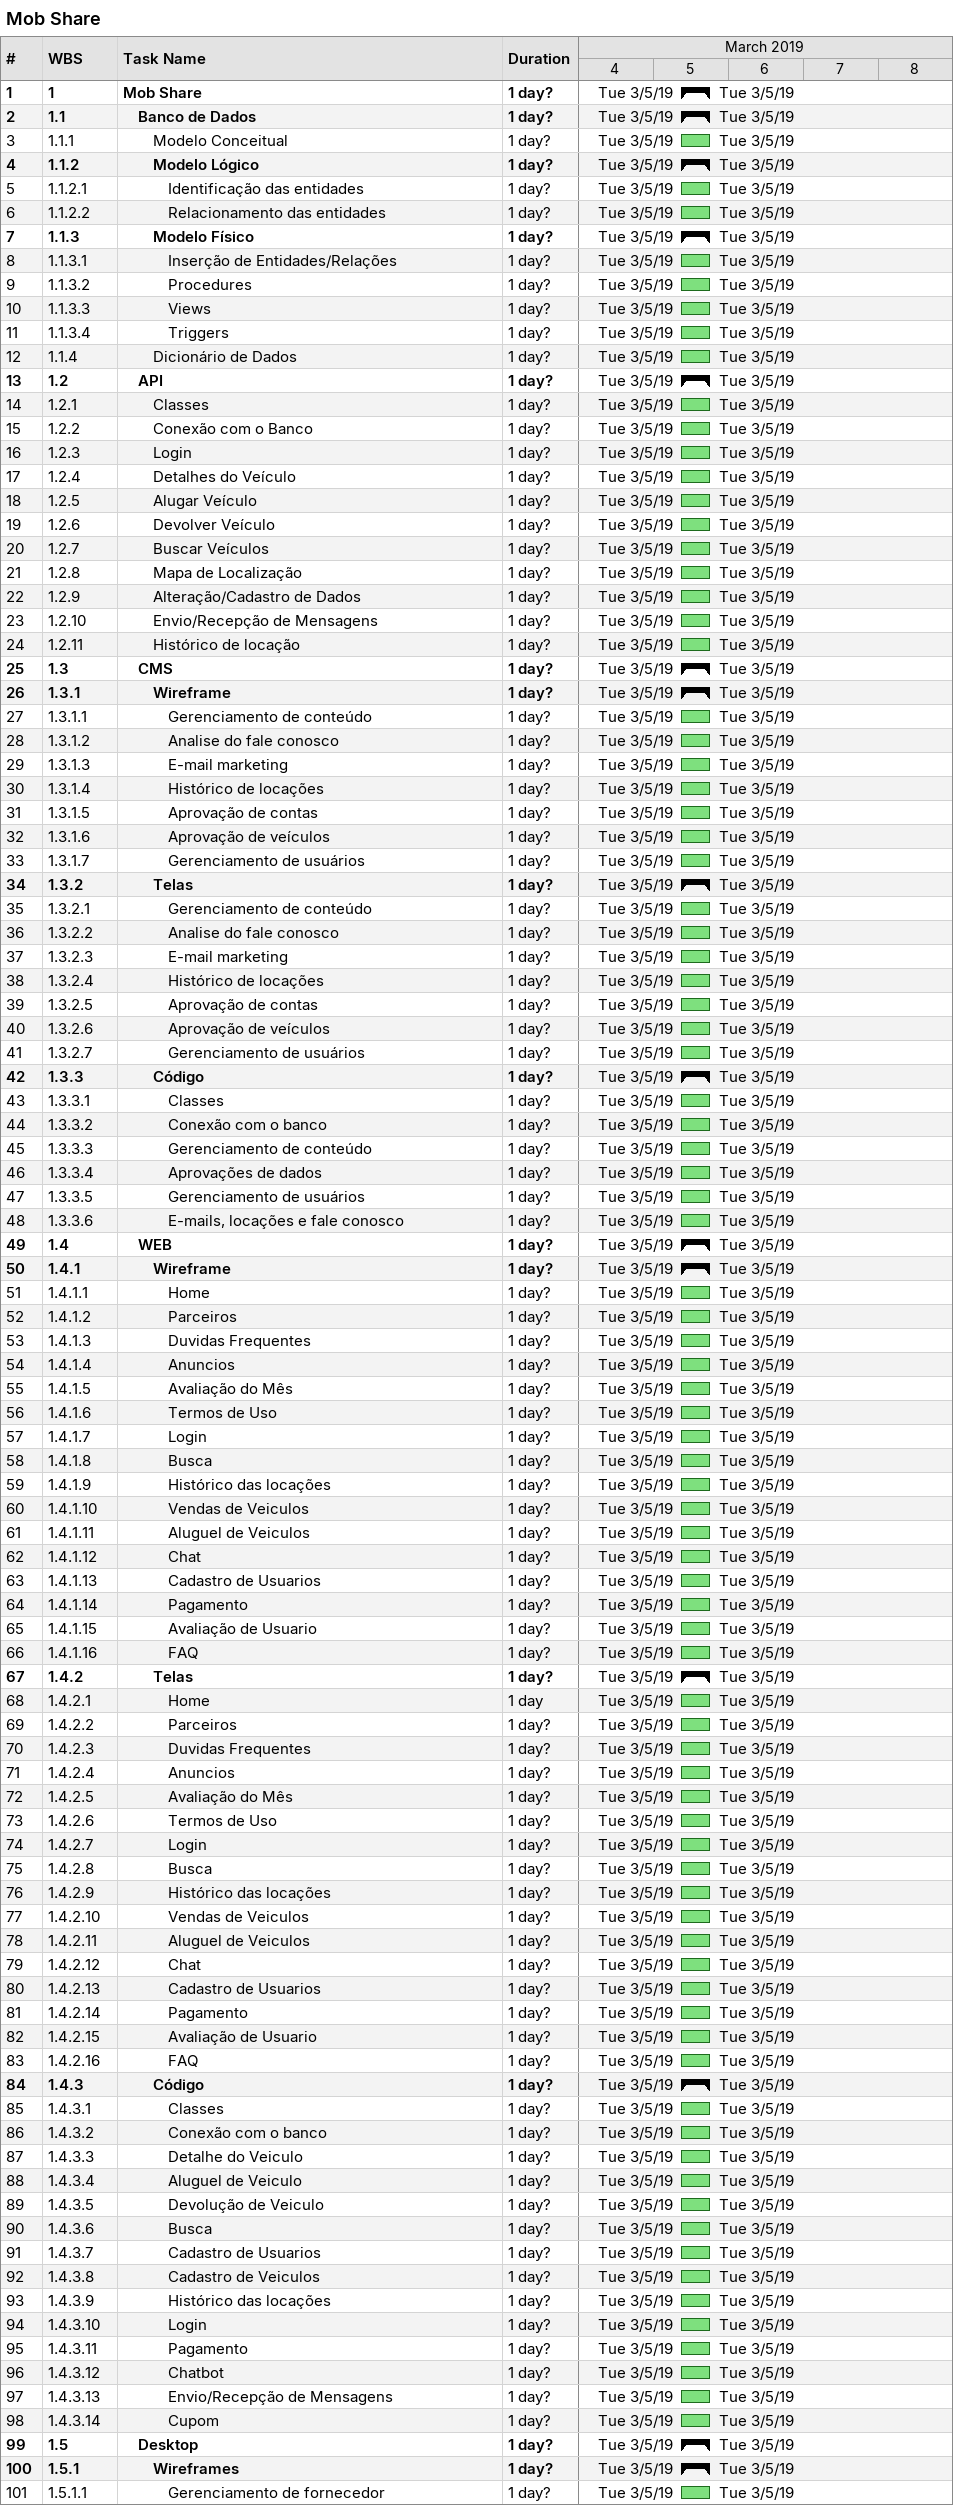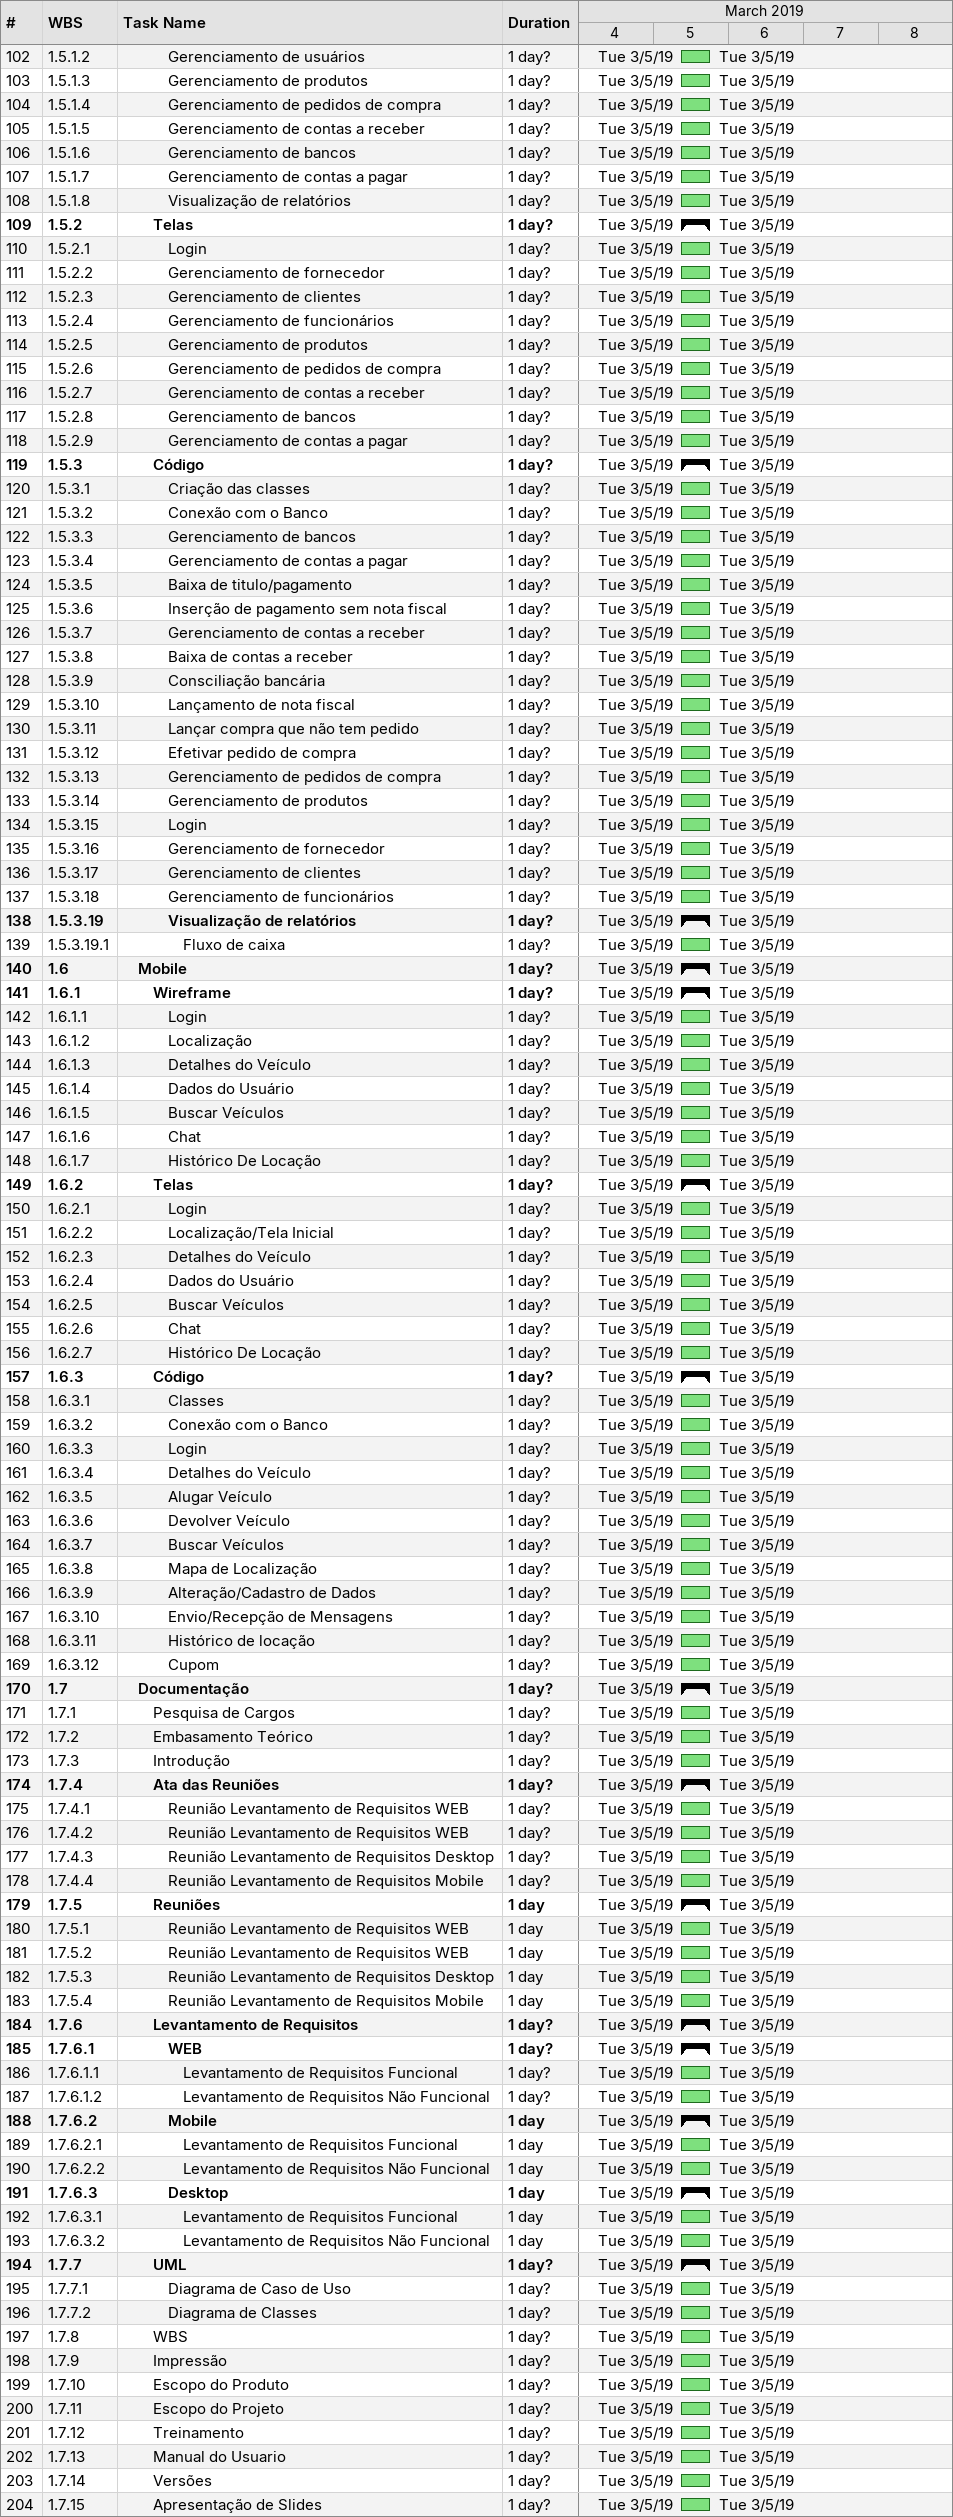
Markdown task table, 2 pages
Mob Share

| ID | WBS | Task | Duration | Start | Finish |
|---|---|---|---|---|---|
| 1 | 1 | **Mob Share** | 1d? | 2019-03-05 | 2019-03-05 |
| 2 | 1.1 | **Banco de Dados** | 1d? | 2019-03-05 | 2019-03-05 |
| 3 | 1.1.1 | Modelo Conceitual | 1d? | 2019-03-05 | 2019-03-05 |
| 4 | 1.1.2 | **Modelo Lógico** | 1d? | 2019-03-05 | 2019-03-05 |
| 5 | 1.1.2.1 | Identificação das entidades | 1d? | 2019-03-05 | 2019-03-05 |
| 6 | 1.1.2.2 | Relacionamento das entidades | 1d? | 2019-03-05 | 2019-03-05 |
| 7 | 1.1.3 | **Modelo Físico** | 1d? | 2019-03-05 | 2019-03-05 |
| 8 | 1.1.3.1 | Inserção de Entidades/Relações | 1d? | 2019-03-05 | 2019-03-05 |
| 9 | 1.1.3.2 | Procedures | 1d? | 2019-03-05 | 2019-03-05 |
| 10 | 1.1.3.3 | Views | 1d? | 2019-03-05 | 2019-03-05 |
| 11 | 1.1.3.4 | Triggers | 1d? | 2019-03-05 | 2019-03-05 |
| 12 | 1.1.4 | Dicionário de Dados | 1d? | 2019-03-05 | 2019-03-05 |
| 13 | 1.2 | **API** | 1d? | 2019-03-05 | 2019-03-05 |
| 14 | 1.2.1 | Classes | 1d? | 2019-03-05 | 2019-03-05 |
| 15 | 1.2.2 | Conexão com o Banco | 1d? | 2019-03-05 | 2019-03-05 |
| 16 | 1.2.3 | Login | 1d? | 2019-03-05 | 2019-03-05 |
| 17 | 1.2.4 | Detalhes do Veículo | 1d? | 2019-03-05 | 2019-03-05 |
| 18 | 1.2.5 | Alugar Veículo | 1d? | 2019-03-05 | 2019-03-05 |
| 19 | 1.2.6 | Devolver Veículo | 1d? | 2019-03-05 | 2019-03-05 |
| 20 | 1.2.7 | Buscar Veículos | 1d? | 2019-03-05 | 2019-03-05 |
| 21 | 1.2.8 | Mapa de Localização | 1d? | 2019-03-05 | 2019-03-05 |
| 22 | 1.2.9 | Alteração/Cadastro de Dados | 1d? | 2019-03-05 | 2019-03-05 |
| 23 | 1.2.10 | Envio/Recepção de Mensagens | 1d? | 2019-03-05 | 2019-03-05 |
| 24 | 1.2.11 | Histórico de locação | 1d? | 2019-03-05 | 2019-03-05 |
| 25 | 1.3 | **CMS** | 1d? | 2019-03-05 | 2019-03-05 |
| 26 | 1.3.1 | **Wireframe** | 1d? | 2019-03-05 | 2019-03-05 |
| 27 | 1.3.1.1 | Gerenciamento de conteúdo | 1d? | 2019-03-05 | 2019-03-05 |
| 28 | 1.3.1.2 | Analise do fale conosco | 1d? | 2019-03-05 | 2019-03-05 |
| 29 | 1.3.1.3 | E-mail marketing | 1d? | 2019-03-05 | 2019-03-05 |
| 30 | 1.3.1.4 | Histórico de locações | 1d? | 2019-03-05 | 2019-03-05 |
| 31 | 1.3.1.5 | Aprovação de contas | 1d? | 2019-03-05 | 2019-03-05 |
| 32 | 1.3.1.6 | Aprovação de veículos | 1d? | 2019-03-05 | 2019-03-05 |
| 33 | 1.3.1.7 | Gerenciamento de usuários | 1d? | 2019-03-05 | 2019-03-05 |
| 34 | 1.3.2 | **Telas** | 1d? | 2019-03-05 | 2019-03-05 |
| 35 | 1.3.2.1 | Gerenciamento de conteúdo | 1d? | 2019-03-05 | 2019-03-05 |
| 36 | 1.3.2.2 | Analise do fale conosco | 1d? | 2019-03-05 | 2019-03-05 |
| 37 | 1.3.2.3 | E-mail marketing | 1d? | 2019-03-05 | 2019-03-05 |
| 38 | 1.3.2.4 | Histórico de locações | 1d? | 2019-03-05 | 2019-03-05 |
| 39 | 1.3.2.5 | Aprovação de contas | 1d? | 2019-03-05 | 2019-03-05 |
| 40 | 1.3.2.6 | Aprovação de veículos | 1d? | 2019-03-05 | 2019-03-05 |
| 41 | 1.3.2.7 | Gerenciamento de usuários | 1d? | 2019-03-05 | 2019-03-05 |
| 42 | 1.3.3 | **Código** | 1d? | 2019-03-05 | 2019-03-05 |
| 43 | 1.3.3.1 | Classes | 1d? | 2019-03-05 | 2019-03-05 |
| 44 | 1.3.3.2 | Conexão com o banco | 1d? | 2019-03-05 | 2019-03-05 |
| 45 | 1.3.3.3 | Gerenciamento de conteúdo | 1d? | 2019-03-05 | 2019-03-05 |
| 46 | 1.3.3.4 | Aprovações de dados | 1d? | 2019-03-05 | 2019-03-05 |
| 47 | 1.3.3.5 | Gerenciamento de usuários | 1d? | 2019-03-05 | 2019-03-05 |
| 48 | 1.3.3.6 | E-mails, locações e fale conosco | 1d? | 2019-03-05 | 2019-03-05 |
| 49 | 1.4 | **WEB** | 1d? | 2019-03-05 | 2019-03-05 |
| 50 | 1.4.1 | **Wireframe** | 1d? | 2019-03-05 | 2019-03-05 |
| 51 | 1.4.1.1 | Home | 1d? | 2019-03-05 | 2019-03-05 |
| 52 | 1.4.1.2 | Parceiros | 1d? | 2019-03-05 | 2019-03-05 |
| 53 | 1.4.1.3 | Duvidas Frequentes | 1d? | 2019-03-05 | 2019-03-05 |
| 54 | 1.4.1.4 | Anuncios | 1d? | 2019-03-05 | 2019-03-05 |
| 55 | 1.4.1.5 | Avaliação do Mês | 1d? | 2019-03-05 | 2019-03-05 |
| 56 | 1.4.1.6 | Termos de Uso | 1d? | 2019-03-05 | 2019-03-05 |
| 57 | 1.4.1.7 | Login | 1d? | 2019-03-05 | 2019-03-05 |
| 58 | 1.4.1.8 | Busca | 1d? | 2019-03-05 | 2019-03-05 |
| 59 | 1.4.1.9 | Histórico das locações | 1d? | 2019-03-05 | 2019-03-05 |
| 60 | 1.4.1.10 | Vendas de Veiculos | 1d? | 2019-03-05 | 2019-03-05 |
| 61 | 1.4.1.11 | Aluguel de Veiculos | 1d? | 2019-03-05 | 2019-03-05 |
| 62 | 1.4.1.12 | Chat | 1d? | 2019-03-05 | 2019-03-05 |
| 63 | 1.4.1.13 | Cadastro de Usuarios | 1d? | 2019-03-05 | 2019-03-05 |
| 64 | 1.4.1.14 | Pagamento | 1d? | 2019-03-05 | 2019-03-05 |
| 65 | 1.4.1.15 | Avaliação de Usuario | 1d? | 2019-03-05 | 2019-03-05 |
| 66 | 1.4.1.16 | FAQ | 1d? | 2019-03-05 | 2019-03-05 |
| 67 | 1.4.2 | **Telas** | 1d? | 2019-03-05 | 2019-03-05 |
| 68 | 1.4.2.1 | Home | 1d | 2019-03-05 | 2019-03-05 |
| 69 | 1.4.2.2 | Parceiros | 1d? | 2019-03-05 | 2019-03-05 |
| 70 | 1.4.2.3 | Duvidas Frequentes | 1d? | 2019-03-05 | 2019-03-05 |
| 71 | 1.4.2.4 | Anuncios | 1d? | 2019-03-05 | 2019-03-05 |
| 72 | 1.4.2.5 | Avaliação do Mês | 1d? | 2019-03-05 | 2019-03-05 |
| 73 | 1.4.2.6 | Termos de Uso | 1d? | 2019-03-05 | 2019-03-05 |
| 74 | 1.4.2.7 | Login | 1d? | 2019-03-05 | 2019-03-05 |
| 75 | 1.4.2.8 | Busca | 1d? | 2019-03-05 | 2019-03-05 |
| 76 | 1.4.2.9 | Histórico das locações | 1d? | 2019-03-05 | 2019-03-05 |
| 77 | 1.4.2.10 | Vendas de Veiculos | 1d? | 2019-03-05 | 2019-03-05 |
| 78 | 1.4.2.11 | Aluguel de Veiculos | 1d? | 2019-03-05 | 2019-03-05 |
| 79 | 1.4.2.12 | Chat | 1d? | 2019-03-05 | 2019-03-05 |
| 80 | 1.4.2.13 | Cadastro de Usuarios | 1d? | 2019-03-05 | 2019-03-05 |
| 81 | 1.4.2.14 | Pagamento | 1d? | 2019-03-05 | 2019-03-05 |
| 82 | 1.4.2.15 | Avaliação de Usuario | 1d? | 2019-03-05 | 2019-03-05 |
| 83 | 1.4.2.16 | FAQ | 1d? | 2019-03-05 | 2019-03-05 |
| 84 | 1.4.3 | **Código** | 1d? | 2019-03-05 | 2019-03-05 |
| 85 | 1.4.3.1 | Classes | 1d? | 2019-03-05 | 2019-03-05 |
| 86 | 1.4.3.2 | Conexão com o banco | 1d? | 2019-03-05 | 2019-03-05 |
| 87 | 1.4.3.3 | Detalhe do Veiculo | 1d? | 2019-03-05 | 2019-03-05 |
| 88 | 1.4.3.4 | Aluguel de Veiculo | 1d? | 2019-03-05 | 2019-03-05 |
| 89 | 1.4.3.5 | Devolução de Veiculo | 1d? | 2019-03-05 | 2019-03-05 |
| 90 | 1.4.3.6 | Busca | 1d? | 2019-03-05 | 2019-03-05 |
| 91 | 1.4.3.7 | Cadastro de Usuarios | 1d? | 2019-03-05 | 2019-03-05 |
| 92 | 1.4.3.8 | Cadastro de Veiculos | 1d? | 2019-03-05 | 2019-03-05 |
| 93 | 1.4.3.9 | Histórico das locações | 1d? | 2019-03-05 | 2019-03-05 |
| 94 | 1.4.3.10 | Login | 1d? | 2019-03-05 | 2019-03-05 |
| 95 | 1.4.3.11 | Pagamento | 1d? | 2019-03-05 | 2019-03-05 |
| 96 | 1.4.3.12 | Chatbot | 1d? | 2019-03-05 | 2019-03-05 |
| 97 | 1.4.3.13 | Envio/Recepção de Mensagens | 1d? | 2019-03-05 | 2019-03-05 |
| 98 | 1.4.3.14 | Cupom | 1d? | 2019-03-05 | 2019-03-05 |
| 99 | 1.5 | **Desktop** | 1d? | 2019-03-05 | 2019-03-05 |
| 100 | 1.5.1 | **Wireframes** | 1d? | 2019-03-05 | 2019-03-05 |
| 101 | 1.5.1.1 | Gerenciamento de fornecedor | 1d? | 2019-03-05 | 2019-03-05 |
| 102 | 1.5.1.2 | Gerenciamento de usuários | 1d? | 2019-03-05 | 2019-03-05 |
| 103 | 1.5.1.3 | Gerenciamento de produtos | 1d? | 2019-03-05 | 2019-03-05 |
| 104 | 1.5.1.4 | Gerenciamento de pedidos de compra | 1d? | 2019-03-05 | 2019-03-05 |
| 105 | 1.5.1.5 | Gerenciamento de contas a receber | 1d? | 2019-03-05 | 2019-03-05 |
| 106 | 1.5.1.6 | Gerenciamento de bancos | 1d? | 2019-03-05 | 2019-03-05 |
| 107 | 1.5.1.7 | Gerenciamento de contas a pagar | 1d? | 2019-03-05 | 2019-03-05 |
| 108 | 1.5.1.8 | Visualização de relatórios | 1d? | 2019-03-05 | 2019-03-05 |
| 109 | 1.5.2 | **Telas** | 1d? | 2019-03-05 | 2019-03-05 |
| 110 | 1.5.2.1 | Login | 1d? | 2019-03-05 | 2019-03-05 |
| 111 | 1.5.2.2 | Gerenciamento de fornecedor | 1d? | 2019-03-05 | 2019-03-05 |
| 112 | 1.5.2.3 | Gerenciamento de clientes | 1d? | 2019-03-05 | 2019-03-05 |
| 113 | 1.5.2.4 | Gerenciamento de funcionários | 1d? | 2019-03-05 | 2019-03-05 |
| 114 | 1.5.2.5 | Gerenciamento de produtos | 1d? | 2019-03-05 | 2019-03-05 |
| 115 | 1.5.2.6 | Gerenciamento de pedidos de compra | 1d? | 2019-03-05 | 2019-03-05 |
| 116 | 1.5.2.7 | Gerenciamento de contas a receber | 1d? | 2019-03-05 | 2019-03-05 |
| 117 | 1.5.2.8 | Gerenciamento de bancos | 1d? | 2019-03-05 | 2019-03-05 |
| 118 | 1.5.2.9 | Gerenciamento de contas a pagar | 1d? | 2019-03-05 | 2019-03-05 |
| 119 | 1.5.3 | **Código** | 1d? | 2019-03-05 | 2019-03-05 |
| 120 | 1.5.3.1 | Criação das classes | 1d? | 2019-03-05 | 2019-03-05 |
| 121 | 1.5.3.2 | Conexão com o Banco | 1d? | 2019-03-05 | 2019-03-05 |
| 122 | 1.5.3.3 | Gerenciamento de bancos | 1d? | 2019-03-05 | 2019-03-05 |
| 123 | 1.5.3.4 | Gerenciamento de contas a pagar | 1d? | 2019-03-05 | 2019-03-05 |
| 124 | 1.5.3.5 | Baixa de titulo/pagamento | 1d? | 2019-03-05 | 2019-03-05 |
| 125 | 1.5.3.6 | Inserção de pagamento sem nota fiscal | 1d? | 2019-03-05 | 2019-03-05 |
| 126 | 1.5.3.7 | Gerenciamento de contas a receber | 1d? | 2019-03-05 | 2019-03-05 |
| 127 | 1.5.3.8 | Baixa de contas a receber | 1d? | 2019-03-05 | 2019-03-05 |
| 128 | 1.5.3.9 | Consciliação bancária | 1d? | 2019-03-05 | 2019-03-05 |
| 129 | 1.5.3.10 | Lançamento de nota fiscal | 1d? | 2019-03-05 | 2019-03-05 |
| 130 | 1.5.3.11 | Lançar compra que não tem pedido | 1d? | 2019-03-05 | 2019-03-05 |
| 131 | 1.5.3.12 | Efetivar pedido de compra | 1d? | 2019-03-05 | 2019-03-05 |
| 132 | 1.5.3.13 | Gerenciamento de pedidos de compra | 1d? | 2019-03-05 | 2019-03-05 |
| 133 | 1.5.3.14 | Gerenciamento de produtos | 1d? | 2019-03-05 | 2019-03-05 |
| 134 | 1.5.3.15 | Login | 1d? | 2019-03-05 | 2019-03-05 |
| 135 | 1.5.3.16 | Gerenciamento de fornecedor | 1d? | 2019-03-05 | 2019-03-05 |
| 136 | 1.5.3.17 | Gerenciamento de clientes | 1d? | 2019-03-05 | 2019-03-05 |
| 137 | 1.5.3.18 | Gerenciamento de funcionários | 1d? | 2019-03-05 | 2019-03-05 |
| 138 | 1.5.3.19 | **Visualização de relatórios** | 1d? | 2019-03-05 | 2019-03-05 |
| 139 | 1.5.3.19.1 | Fluxo de caixa | 1d? | 2019-03-05 | 2019-03-05 |
| 140 | 1.6 | **Mobile** | 1d? | 2019-03-05 | 2019-03-05 |
| 141 | 1.6.1 | **Wireframe** | 1d? | 2019-03-05 | 2019-03-05 |
| 142 | 1.6.1.1 | Login | 1d? | 2019-03-05 | 2019-03-05 |
| 143 | 1.6.1.2 | Localização | 1d? | 2019-03-05 | 2019-03-05 |
| 144 | 1.6.1.3 | Detalhes do Veículo | 1d? | 2019-03-05 | 2019-03-05 |
| 145 | 1.6.1.4 | Dados do Usuário | 1d? | 2019-03-05 | 2019-03-05 |
| 146 | 1.6.1.5 | Buscar Veículos | 1d? | 2019-03-05 | 2019-03-05 |
| 147 | 1.6.1.6 | Chat | 1d? | 2019-03-05 | 2019-03-05 |
| 148 | 1.6.1.7 | Histórico De Locação | 1d? | 2019-03-05 | 2019-03-05 |
| 149 | 1.6.2 | **Telas** | 1d? | 2019-03-05 | 2019-03-05 |
| 150 | 1.6.2.1 | Login | 1d? | 2019-03-05 | 2019-03-05 |
| 151 | 1.6.2.2 | Localização/Tela Inicial | 1d? | 2019-03-05 | 2019-03-05 |
| 152 | 1.6.2.3 | Detalhes do Veículo | 1d? | 2019-03-05 | 2019-03-05 |
| 153 | 1.6.2.4 | Dados do Usuário | 1d? | 2019-03-05 | 2019-03-05 |
| 154 | 1.6.2.5 | Buscar Veículos | 1d? | 2019-03-05 | 2019-03-05 |
| 155 | 1.6.2.6 | Chat | 1d? | 2019-03-05 | 2019-03-05 |
| 156 | 1.6.2.7 | Histórico De Locação | 1d? | 2019-03-05 | 2019-03-05 |
| 157 | 1.6.3 | **Código** | 1d? | 2019-03-05 | 2019-03-05 |
| 158 | 1.6.3.1 | Classes | 1d? | 2019-03-05 | 2019-03-05 |
| 159 | 1.6.3.2 | Conexão com o Banco | 1d? | 2019-03-05 | 2019-03-05 |
| 160 | 1.6.3.3 | Login | 1d? | 2019-03-05 | 2019-03-05 |
| 161 | 1.6.3.4 | Detalhes do Veículo | 1d? | 2019-03-05 | 2019-03-05 |
| 162 | 1.6.3.5 | Alugar Veículo | 1d? | 2019-03-05 | 2019-03-05 |
| 163 | 1.6.3.6 | Devolver Veículo | 1d? | 2019-03-05 | 2019-03-05 |
| 164 | 1.6.3.7 | Buscar Veículos | 1d? | 2019-03-05 | 2019-03-05 |
| 165 | 1.6.3.8 | Mapa de Localização | 1d? | 2019-03-05 | 2019-03-05 |
| 166 | 1.6.3.9 | Alteração/Cadastro de Dados | 1d? | 2019-03-05 | 2019-03-05 |
| 167 | 1.6.3.10 | Envio/Recepção de Mensagens | 1d? | 2019-03-05 | 2019-03-05 |
| 168 | 1.6.3.11 | Histórico de locação | 1d? | 2019-03-05 | 2019-03-05 |
| 169 | 1.6.3.12 | Cupom | 1d? | 2019-03-05 | 2019-03-05 |
| 170 | 1.7 | **Documentação** | 1d? | 2019-03-05 | 2019-03-05 |
| 171 | 1.7.1 | Pesquisa de Cargos | 1d? | 2019-03-05 | 2019-03-05 |
| 172 | 1.7.2 | Embasamento Teórico | 1d? | 2019-03-05 | 2019-03-05 |
| 173 | 1.7.3 | Introdução | 1d? | 2019-03-05 | 2019-03-05 |
| 174 | 1.7.4 | **Ata das Reuniões** | 1d? | 2019-03-05 | 2019-03-05 |
| 175 | 1.7.4.1 | Reunião Levantamento de Requisitos WEB | 1d? | 2019-03-05 | 2019-03-05 |
| 176 | 1.7.4.2 | Reunião Levantamento de Requisitos WEB | 1d? | 2019-03-05 | 2019-03-05 |
| 177 | 1.7.4.3 | Reunião Levantamento de Requisitos Desktop | 1d? | 2019-03-05 | 2019-03-05 |
| 178 | 1.7.4.4 | Reunião Levantamento de Requisitos Mobile | 1d? | 2019-03-05 | 2019-03-05 |
| 179 | 1.7.5 | **Reuniões** | 1d | 2019-03-05 | 2019-03-05 |
| 180 | 1.7.5.1 | Reunião Levantamento de Requisitos WEB | 1d | 2019-03-05 | 2019-03-05 |
| 181 | 1.7.5.2 | Reunião Levantamento de Requisitos WEB | 1d | 2019-03-05 | 2019-03-05 |
| 182 | 1.7.5.3 | Reunião Levantamento de Requisitos Desktop | 1d | 2019-03-05 | 2019-03-05 |
| 183 | 1.7.5.4 | Reunião Levantamento de Requisitos Mobile | 1d | 2019-03-05 | 2019-03-05 |
| 184 | 1.7.6 | **Levantamento de Requisitos** | 1d? | 2019-03-05 | 2019-03-05 |
| 185 | 1.7.6.1 | **WEB** | 1d? | 2019-03-05 | 2019-03-05 |
| 186 | 1.7.6.1.1 | Levantamento de Requisitos Funcional | 1d? | 2019-03-05 | 2019-03-05 |
| 187 | 1.7.6.1.2 | Levantamento de Requisitos Não Funcional | 1d? | 2019-03-05 | 2019-03-05 |
| 188 | 1.7.6.2 | **Mobile** | 1d | 2019-03-05 | 2019-03-05 |
| 189 | 1.7.6.2.1 | Levantamento de Requisitos Funcional | 1d | 2019-03-05 | 2019-03-05 |
| 190 | 1.7.6.2.2 | Levantamento de Requisitos Não Funcional | 1d | 2019-03-05 | 2019-03-05 |
| 191 | 1.7.6.3 | **Desktop** | 1d | 2019-03-05 | 2019-03-05 |
| 192 | 1.7.6.3.1 | Levantamento de Requisitos Funcional | 1d | 2019-03-05 | 2019-03-05 |
| 193 | 1.7.6.3.2 | Levantamento de Requisitos Não Funcional | 1d | 2019-03-05 | 2019-03-05 |
| 194 | 1.7.7 | **UML** | 1d? | 2019-03-05 | 2019-03-05 |
| 195 | 1.7.7.1 | Diagrama de Caso de Uso | 1d? | 2019-03-05 | 2019-03-05 |
| 196 | 1.7.7.2 | Diagrama de Classes | 1d? | 2019-03-05 | 2019-03-05 |
| 197 | 1.7.8 | WBS | 1d? | 2019-03-05 | 2019-03-05 |
| 198 | 1.7.9 | Impressão | 1d? | 2019-03-05 | 2019-03-05 |
| 199 | 1.7.10 | Escopo do Produto | 1d? | 2019-03-05 | 2019-03-05 |
| 200 | 1.7.11 | Escopo do Projeto | 1d? | 2019-03-05 | 2019-03-05 |
| 201 | 1.7.12 | Treinamento | 1d? | 2019-03-05 | 2019-03-05 |
| 202 | 1.7.13 | Manual do Usuario | 1d? | 2019-03-05 | 2019-03-05 |
| 203 | 1.7.14 | Versões | 1d? | 2019-03-05 | 2019-03-05 |
| 204 | 1.7.15 | Apresentação de Slides | 1d? | 2019-03-05 | 2019-03-05 |
